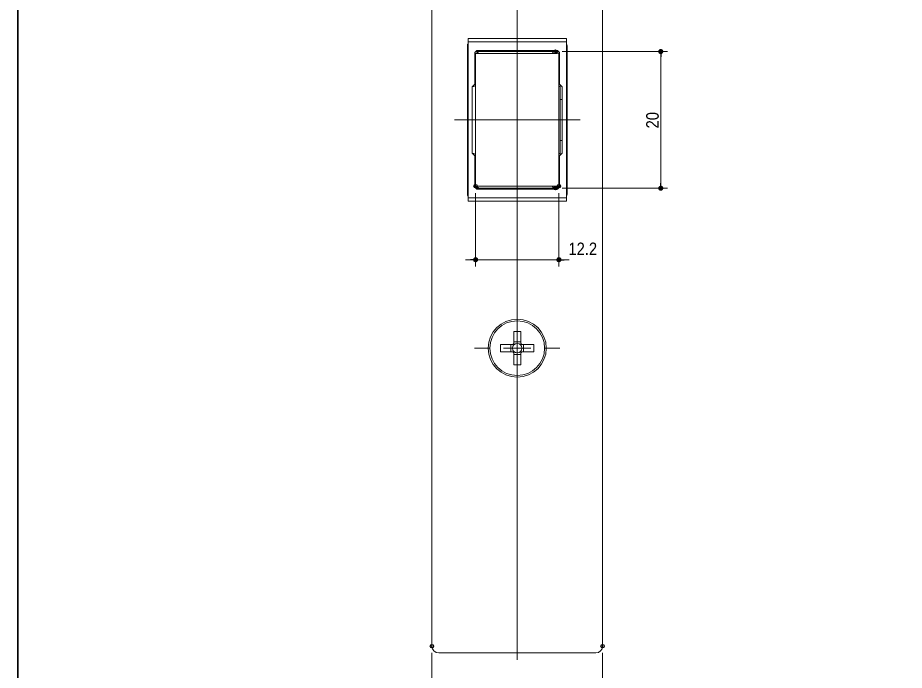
# Model space of a CAD drawing. Units: millimetres on the paper. Extents: x -303 to 303, y -152 to 152.
# Drawn here: x -289.4 to -159.6, y -95.2 to 0.3 of the extents above; entities that cross this region are included whole.
import ezdxf
from ezdxf.enums import TextEntityAlignment as Align

# ---------------------------------------------------------------- set-up
doc = ezdxf.new("R2010")
doc.units = ezdxf.units.MM
doc.header["$PDMODE"] = 32
doc.header["$PDSIZE"] = 0.5
for name, color, linetype, lineweight in [('0-0_1図面枠', 7, 'Continuous', 20), ('0-1_3一般', 7, 'Continuous', 15), ('0-2_2寸法-1', 7, 'Continuous', 5), ('0-3_0', 7, 'Continuous', 25), ('0-5_2寸法-2', 7, 'Continuous', 5)]:
    doc.layers.add(name, color=color, linetype=linetype, lineweight=lineweight)
doc.layers.add('0-4_Defpoints', color=7, linetype='Continuous')
doc.styles.add('ＭＳ Ｐゴシック', font='')
doc.styles.get('ＭＳ Ｐゴシック').set_extended_font_data('MS PGothic')

# ---------------------------------------------------------------- blocks, each defined once
blk = doc.blocks.new('グループ-2')
at = {"layer": '0-0_1図面枠', "lineweight": 35}
blk.add_lwpolyline([(-200, 138.5), (200, 138.5), (200, -138.5), (-200, -138.5)], close=True, dxfattribs=at)
blk = doc.blocks.new('図面枠')
at = {"layer": '0-0_1図面枠'}
blk.add_blockref('グループ-2', (0, 0), dxfattribs=at)
blk = doc.blocks.new('_Dot')
at = {"layer": '0-3_0'}
blk.add_line((-0.5, 0), (-1, 0), dxfattribs=at)
for points in [[(0, 0), (-0.5, 0), (-0.496, 0.063)], [(0, 0), (-0.496, -0.063), (-0.5, 0)], [(0, 0), (-0.496, 0.063), (-0.484, 0.124)], [(0, 0), (-0.484, -0.124), (-0.496, -0.063)], [(0, 0), (-0.484, 0.124), (-0.465, 0.184)], [(0, 0), (-0.465, -0.184), (-0.484, -0.124)], [(0, 0), (-0.465, 0.184), (-0.438, 0.241)], [(0, 0), (-0.438, -0.241), (-0.465, -0.184)], [(0, 0), (-0.438, 0.241), (-0.405, 0.294)], [(0, 0), (-0.405, -0.294), (-0.438, -0.241)], [(0, 0), (-0.405, 0.294), (-0.364, 0.342)], [(0, 0), (-0.364, -0.342), (-0.405, -0.294)], [(0, 0), (-0.364, 0.342), (-0.319, 0.385)], [(0, 0), (-0.319, -0.385), (-0.364, -0.342)], [(0, 0), (-0.319, 0.385), (-0.268, 0.422)], [(0, 0), (-0.268, -0.422), (-0.319, -0.385)], [(0, 0), (-0.268, 0.422), (-0.213, 0.452)], [(0, 0), (-0.213, -0.452), (-0.268, -0.422)], [(0, 0), (-0.213, 0.452), (-0.155, 0.476)], [(0, 0), (-0.155, -0.476), (-0.213, -0.452)], [(0, 0), (-0.155, 0.476), (-0.094, 0.491)], [(0, 0), (-0.094, -0.491), (-0.155, -0.476)], [(0, 0), (-0.094, 0.491), (-0.031, 0.499)], [(0, 0), (-0.031, -0.499), (-0.094, -0.491)], [(0, 0), (-0.031, 0.499), (0.031, 0.499)], [(0, 0), (0.031, -0.499), (-0.031, -0.499)], [(0, 0), (0.031, 0.499), (0.094, 0.491)], [(0, 0), (0.094, 0.491), (0.155, 0.476)], [(0, 0), (0.155, 0.476), (0.213, 0.452)], [(0, 0), (0.213, 0.452), (0.268, 0.422)], [(0, 0), (0.268, 0.422), (0.319, 0.385)], [(0, 0), (0.319, 0.385), (0.364, 0.342)], [(0, 0), (0.364, 0.342), (0.405, 0.294)], [(0, 0), (0.405, 0.294), (0.438, 0.241)], [(0, 0), (0.438, 0.241), (0.465, 0.184)], [(0, 0), (0.465, 0.184), (0.484, 0.124)], [(0, 0), (0.484, 0.124), (0.496, 0.063)], [(0, 0), (0.496, 0.063), (0.5, 0)], [(0, 0), (0.094, -0.491), (0.031, -0.499)], [(0, 0), (0.155, -0.476), (0.094, -0.491)], [(0, 0), (0.213, -0.452), (0.155, -0.476)], [(0, 0), (0.268, -0.422), (0.213, -0.452)], [(0, 0), (0.319, -0.385), (0.268, -0.422)], [(0, 0), (0.364, -0.342), (0.319, -0.385)], [(0, 0), (0.405, -0.294), (0.364, -0.342)], [(0, 0), (0.438, -0.241), (0.405, -0.294)], [(0, 0), (0.465, -0.184), (0.438, -0.241)], [(0, 0), (0.484, -0.124), (0.465, -0.184)], [(0, 0), (0.496, -0.063), (0.484, -0.124)], [(0, 0), (0.5, 0), (0.496, -0.063)]]:
    blk.add_solid(points, dxfattribs=at)
blk = doc.blocks.new('グループ-12')
at = {"layer": '0-1_3一般', "lineweight": 5}
for p, q in [((-126.853, -44.087), (-126.853, -41.837)), ((-126.853, -48.087), (-126.853, -46.087)), ((-130.853, -48.087), (-133.103, -48.087)), ((-126.853, -48.087), (-128.853, -48.087)), ((-126.853, -48.087), (-126.853, -50.087)), ((-126.853, -48.087), (-124.853, -48.087)), ((-122.853, -48.087), (-120.603, -48.087)), ((-126.853, -52.087), (-126.853, -54.337))]:
    blk.add_line(p, q, dxfattribs=at)

msp = doc.modelspace()

# ---------------------------------------------------------------- linework, layer by layer
at = {"layer": '0-1_3一般', "lineweight": 5}
for p, q in [((-216.228, -93.687), (-216.228, 103.313)), ((-225.428, -14.687), (-207.028, -14.687))]:
    msp.add_line(p, q, dxfattribs=at)
at = {"layer": '0-1_3一般'}
for p, q in [((-228.728, 101.313), (-228.728, -91.687)), ((-203.728, -91.687), (-203.728, 101.313)), ((-223.528, -3.837), (-223.528, -25.537)), ((-209.028, -2.787), (-223.428, -2.787)), ((-223.428, -3.287), (-223.428, -2.787)), ((-209.028, -3.287), (-223.428, -3.287)), ((-223.428, -3.287), (-223.428, -26.087)), ((-209.028, -2.787), (-209.028, -3.287)), ((-209.028, -26.087), (-209.028, -3.287)), ((-208.928, -25.537), (-208.928, -3.837)), ((-223.428, -4.087), (-223.528, -4.087)), ((-222.428, -4.837), (-222.128, -4.537)), ((-222.428, -4.837), (-222.428, -9.437)), ((-221.808, -4.687), (-222.308, -4.975)), ((-222.308, -4.975), (-222.248, -4.987)), ((-221.808, -4.687), (-222.278, -4.687)), ((-211.256, -4.987), (-222.248, -4.987)), ((-210.328, -4.537), (-222.128, -4.537)), ((-221.808, -4.687), (-210.968, -4.687)), ((-220.728, -4.537), (-220.728, -4.687)), ((-219.728, -4.687), (-219.728, -4.537)), ((-218.228, -4.687), (-218.228, -4.537)), ((-214.228, -4.687), (-214.228, -4.537)), ((-214.228, -4.587), (-210.278, -4.587)), ((-211.256, -4.987), (-211.121, -4.974)), ((-210.968, -4.687), (-211.121, -4.974)), ((-210.628, -4.987), (-210.974, -4.987)), ((-210.178, -4.687), (-210.648, -4.687)), ((-210.328, -4.537), (-210.028, -4.837)), ((-210.281, -4.906), (-210.274, -4.902)), ((-210.028, -9.437), (-210.028, -4.837)), ((-208.928, -4.087), (-209.028, -4.087)), ((-223.528, -5.687), (-223.428, -5.687)), ((-222.428, -5.687), (-222.328, -5.687)), ((-210.028, -5.687), (-210.128, -5.687)), ((-209.028, -5.687), (-208.928, -5.687)), ((-222.328, -7.687), (-222.428, -7.687)), ((-210.028, -7.687), (-210.128, -7.687)), ((-222.828, -9.837), (-222.428, -9.437)), ((-222.828, -9.837), (-222.828, -19.537)), ((-222.778, -9.787), (-222.528, -9.787)), ((-222.628, -9.687), (-222.678, -9.687)), ((-222.628, -9.687), (-222.528, -9.687)), ((-222.528, -9.537), (-222.528, -9.787)), ((-209.928, -9.787), (-210.128, -9.787)), ((-210.028, -9.437), (-209.628, -9.837)), ((-209.928, -9.537), (-209.928, -9.787)), ((-209.828, -9.687), (-209.928, -9.687)), ((-209.928, -19.587), (-209.928, -9.787)), ((-209.778, -9.687), (-209.828, -9.687)), ((-209.628, -19.537), (-209.628, -9.837)), ((-223.528, -10.687), (-223.428, -10.687)), ((-209.028, -10.687), (-208.928, -10.687)), ((-209.628, -11.687), (-209.928, -11.687)), ((-209.928, -17.687), (-209.628, -17.687)), ((-223.428, -18.687), (-223.528, -18.687)), ((-208.928, -18.687), (-209.028, -18.687)), ((-222.428, -19.937), (-222.828, -19.537)), ((-222.778, -19.587), (-222.528, -19.587)), ((-222.678, -19.687), (-222.628, -19.687)), ((-222.628, -19.687), (-222.528, -19.687)), ((-222.528, -19.587), (-222.528, -19.837)), ((-222.428, -19.937), (-222.428, -24.537)), ((-209.628, -19.537), (-210.028, -19.937)), ((-210.028, -24.537), (-210.028, -19.937)), ((-209.828, -19.687), (-209.928, -19.687)), ((-209.828, -19.687), (-209.778, -19.687)), ((-222.428, -21.687), (-222.328, -21.687)), ((-210.128, -21.687), (-210.028, -21.687)), ((-223.428, -23.687), (-223.528, -23.687)), ((-222.428, -23.687), (-222.328, -23.687)), ((-222.128, -24.837), (-222.428, -24.537)), ((-222.248, -24.387), (-222.308, -24.398)), ((-222.248, -24.387), (-211.256, -24.387)), ((-211.121, -24.399), (-211.256, -24.387)), ((-210.974, -24.387), (-210.628, -24.387)), ((-210.274, -24.471), (-210.648, -24.687)), ((-210.618, -24.387), (-210.628, -24.387)), ((-210.028, -24.537), (-210.328, -24.837)), ((-210.028, -23.687), (-210.128, -23.687)), ((-208.928, -23.687), (-209.028, -23.687)), ((-223.528, -25.287), (-223.428, -25.287)), ((-221.808, -24.687), (-222.278, -24.687)), ((-222.128, -24.837), (-210.328, -24.837)), ((-220.928, -24.687), (-221.028, -24.787)), ((-221.028, -24.687), (-221.028, -24.837)), ((-220.928, -24.687), (-220.928, -24.837)), ((-218.228, -24.687), (-218.228, -24.837)), ((-214.228, -24.687), (-214.228, -24.837)), ((-211.428, -24.787), (-211.528, -24.687)), ((-211.528, -24.837), (-211.528, -24.687)), ((-211.428, -24.837), (-211.428, -24.687)), ((-210.178, -24.687), (-210.648, -24.687)), ((-208.928, -25.287), (-209.028, -25.287)), ((-223.428, -26.587), (-223.428, -26.087)), ((-223.428, -26.587), (-209.028, -26.587)), ((-217.158, -47.572), (-217.158, -48.602)), ((-215.713, -47.157), (-216.743, -47.157)), ((-215.713, -47.572), (-215.713, -47.41)), ((-215.552, -47.572), (-215.713, -47.572)), ((-215.298, -48.602), (-215.298, -47.572)), ((-216.904, -48.602), (-216.743, -48.602)), ((-216.743, -48.602), (-216.743, -48.763)), ((-216.743, -49.017), (-215.713, -49.017)), ((-227.728, -92.687), (-204.728, -92.687))]:
    msp.add_line(p, q, dxfattribs=at)
for points in [[(-222.308, -24.398), (-222.319, -24.392), (-222.326, -24.388), (-222.328, -24.387), (-222.328, -4.987), (-222.326, -4.985), (-222.319, -4.981), (-222.308, -4.975)], [(-210.968, -4.687), (-210.648, -4.687), (-210.274, -4.902)], [(-210.628, -4.987), (-210.618, -4.987), (-210.609, -4.986), (-210.599, -4.986), (-210.59, -4.986), (-210.58, -4.985), (-210.571, -4.985), (-210.561, -4.984), (-210.552, -4.983), (-210.542, -4.982), (-210.532, -4.981), (-210.523, -4.98), (-210.513, -4.978), (-210.504, -4.977), (-210.494, -4.975), (-210.485, -4.974), (-210.475, -4.972), (-210.466, -4.97), (-210.456, -4.968), (-210.447, -4.966), (-210.437, -4.964), (-210.428, -4.961), (-210.418, -4.959), (-210.409, -4.957), (-210.4, -4.954), (-210.391, -4.951), (-210.383, -4.949), (-210.374, -4.946), (-210.366, -4.943), (-210.357, -4.94), (-210.349, -4.937), (-210.341, -4.934), (-210.333, -4.931), (-210.325, -4.927), (-210.317, -4.924), (-210.31, -4.921), (-210.303, -4.917), (-210.295, -4.913), (-210.288, -4.91), (-210.281, -4.906)], [(-210.274, -4.902), (-210.212, -4.938), (-210.166, -4.965), (-210.138, -4.981), (-210.128, -4.987), (-210.128, -24.387), (-210.138, -24.392), (-210.166, -24.409), (-210.212, -24.435), (-210.274, -24.471)], [(-222.328, -7.487), (-222.349, -7.508), (-222.411, -7.57), (-222.428, -7.587)], [(-210.028, -7.587), (-210.074, -7.54), (-210.128, -7.487)], [(-210.128, -19.587), (-209.928, -19.587), (-209.928, -19.837)], [(-222.428, -21.787), (-222.382, -21.833), (-222.328, -21.887)], [(-210.128, -21.887), (-210.074, -21.833), (-210.028, -21.787)], [(-210.968, -24.687), (-221.808, -24.687), (-222.308, -24.398)], [(-210.648, -24.687), (-210.968, -24.687), (-211.121, -24.399)], [(-210.274, -24.471), (-210.281, -24.467), (-210.288, -24.463), (-210.295, -24.46), (-210.303, -24.456), (-210.31, -24.453), (-210.317, -24.449), (-210.325, -24.446), (-210.333, -24.442), (-210.341, -24.439), (-210.349, -24.436), (-210.357, -24.433), (-210.366, -24.43), (-210.374, -24.427), (-210.383, -24.424), (-210.391, -24.422), (-210.4, -24.419), (-210.409, -24.416), (-210.418, -24.414), (-210.428, -24.412), (-210.437, -24.409), (-210.447, -24.407), (-210.456, -24.405), (-210.466, -24.403), (-210.475, -24.401), (-210.485, -24.399), (-210.494, -24.398), (-210.504, -24.396), (-210.513, -24.395), (-210.523, -24.393), (-210.532, -24.392), (-210.542, -24.391), (-210.552, -24.39), (-210.561, -24.389), (-210.571, -24.389), (-210.58, -24.388), (-210.59, -24.387), (-210.599, -24.387), (-210.609, -24.387), (-210.618, -24.387)], [(-223.428, -26.087), (-209.028, -26.087), (-209.028, -26.587)], [(-215.713, -47.41), (-215.713, -45.637), (-216.743, -45.637), (-216.743, -47.41)], [(-216.904, -47.572), (-218.678, -47.572), (-218.678, -48.602), (-216.904, -48.602)], [(-216.743, -47.41), (-216.743, -47.572), (-216.904, -47.572)], [(-215.552, -48.602), (-213.778, -48.602), (-213.778, -47.572), (-215.552, -47.572)], [(-216.743, -48.763), (-216.743, -50.537), (-215.713, -50.537), (-215.713, -48.763)], [(-215.713, -48.763), (-215.713, -48.602), (-215.552, -48.602)]]:
    msp.add_lwpolyline(points, dxfattribs=at)
for radius in [4.25, 4, 0.691]:
    msp.add_circle((-216.228, -48.087), radius, dxfattribs=at)
for centre, radius, start, end in [((-223.028, -3.837), 0.5, 143.1301, 180), ((-209.428, -3.837), 0.5, 0, 36.8699), ((-210.975, -4.143), 0.844, 259.99353, 270), ((-210.975, -25.23), 0.844, 90, 100.00647), ((-223.028, -25.537), 0.5, 180, 216.8699), ((-209.428, -25.537), 0.5, 323.1301, 0), ((-216.228, -48.087), 0.85, 127.29236, 142.70764), ((-216.228, -48.087), 0.85, 37.29236, 52.70764), ((-216.228, -48.087), 0.85, 217.29236, 232.70764), ((-216.228, -48.087), 0.85, 307.29236, 322.70764), ((-227.728, -91.687), 1, 180, 270), ((-204.728, -91.687), 1, 270, 0)]:
    msp.add_arc(centre, radius, start, end, dxfattribs=at)
at = {"layer": '0-2_2寸法-1'}
for p, q in [((-209.648, -4.687), (-194.213, -4.687)), ((-195.213, -23.936), (-195.213, -5.437)), ((-209.648, -24.687), (-194.213, -24.687)), ((-228.728, -92.687), (-228.728, -105.939)), ((-203.728, -92.687), (-203.728, -105.939))]:
    msp.add_line(p, q, dxfattribs=at)
at = {"layer": '0-4_Defpoints'}
for p in [(-210.648, -4.687), (-195.213, -4.687), (-222.328, -24.387), (-210.648, -24.687), (-210.128, -24.387), (-210.128, -35.143), (-228.728, -91.687), (-203.728, -91.687)]:
    msp.add_point(p, dxfattribs=at)
at = {"layer": '0-5_2寸法-2'}
for p, q in [((-222.328, -25.387), (-222.328, -36.143)), ((-210.128, -25.387), (-210.128, -36.143)), ((-223.078, -35.143), (-223.829, -35.143)), ((-222.328, -35.143), (-210.128, -35.143)), ((-209.378, -35.143), (-208.627, -35.143))]:
    msp.add_line(p, q, dxfattribs=at)

# ---------------------------------------------------------------- block references
at = {"layer": '0-0_1図面枠'}
msp.add_blockref('図面枠', (-89.375, 0), dxfattribs=at)
at = {"layer": '0-1_3一般'}
msp.add_blockref('グループ-12', (-89.375, 0), dxfattribs=at)
at = {"layer": '0-2_2寸法-1', "xscale": 0.7503418, "yscale": 0.7503418}
for p, rotation in [((-195.213, -4.687), 90), ((-195.213, -24.687), 270)]:
    msp.add_blockref('_Dot', p, dxfattribs=dict(at, rotation=rotation))
at = {"layer": '0-5_2寸法-2', "xscale": 0.7503418, "yscale": 0.7503418}
msp.add_blockref('_Dot', (-222.328, -35.143), dxfattribs=at)
at = {"layer": '0-5_2寸法-2', "xscale": 0.7503418, "yscale": 0.7503418, "rotation": 180}
msp.add_blockref('_Dot', (-210.128, -35.143), dxfattribs=at)

# ---------------------------------------------------------------- texts
at = {"layer": '0-2_2寸法-1', "style": 'ＭＳ Ｐゴシック', "width": 0.9}
msp.add_text('20', height=1.833, rotation=90, dxfattribs=at).set_placement((-194.965, -15.936), align=Align.BOTTOM_LEFT)
at = {"layer": '0-5_2寸法-2', "style": 'ＭＳ Ｐゴシック', "width": 0.9}
msp.add_text('12.2', height=1.833, dxfattribs=at).set_placement((-208.736, -35.019), align=Align.BOTTOM_LEFT)

doc.saveas('drawing.dxf')
